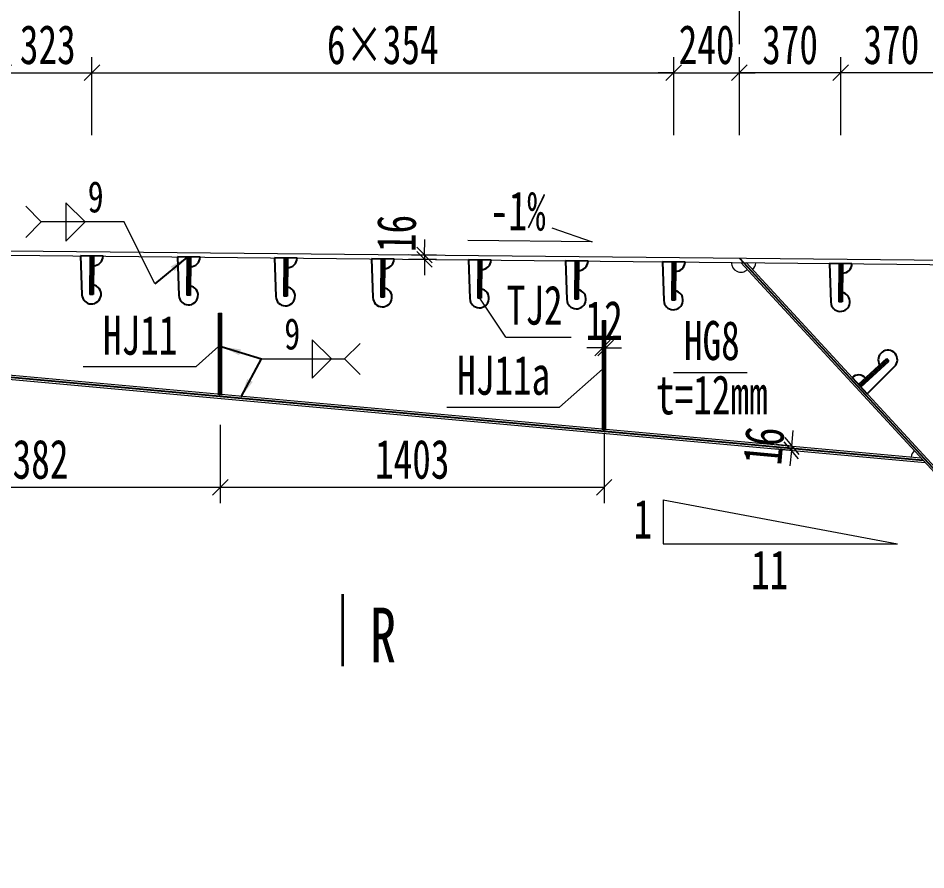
# Model space of a CAD drawing. Header units: millimetres. Extents: x 44597 to 300567, y -113054 to 73044.
# Drawn here: x 141335 to 144652, y -93110 to -89996 of the extents above; entities that cross this region are included whole.
import ezdxf
from ezdxf.enums import TextEntityAlignment as Align

# ---------------------------------------------------------------- set-up
doc = ezdxf.new("R2010")
doc.units = ezdxf.units.MM
doc.layers.get('Defpoints').update_dxf_attribs({"color": 8})
for name, color, linetype, lineweight in [('Dim', 4, 'Continuous', 15), ('文字', 7, 'Continuous', 15), ('粗线', 3, 'Continuous', 35), ('细实线', 4, 'Continuous', 15), ('钢板粗线', 1, 'Continuous', 25), ('钢板细线', 6, 'Continuous', 15)]:
    doc.layers.add(name, color=color, linetype=linetype, lineweight=lineweight)
doc.layers.add('Text', color=4, linetype='Continuous')
doc.styles.add('111', font='', dxfattribs={"width": 0.7})
doc.styles.add('BM_Dim', font='', dxfattribs={"width": 0.85})
doc.styles.add('SMEDI', font='', dxfattribs={"width": 0.75})
doc.styles.get("Standard").update_dxf_attribs({"font": ''})
doc.styles.get('111').set_extended_font_data('仿宋_GB2312')
doc.styles.get('BM_Dim').set_extended_font_data('仿宋_GB2312')
doc.styles.get('SMEDI').set_extended_font_data('仿宋_GB2312')
doc.styles.get('Standard').set_extended_font_data('仿宋_GB2312')
doc.dimstyles.new('200', dxfattribs={"dimscale": 0, "dimtxt": 2.5, "dimasz": 1, "dimexe": 1, "dimexo": 1, "dimgap": 0.6, "dimtad": 1, "dimdec": 0, "dimdsep": 46, "dimtxsty": '111', "dimblk": 'OBLIQUE', "dimcen": 0, "dimclrd": 4, "dimclre": 4, "dimclrt": 4, "dimadec": 1, "dimazin": 2, "dimtfac": 1, "dimtdec": 0, "dimtix": 1, "dimtmove": 2, "dimatfit": 3, "dimfxl": 4, "dimfxlon": 1, "dimtolj": 1, "dimlwd": -1, "dimlwe": -1, "dimarcsym": 0})
doc.dimstyles.new('MSteel_1.0_1.0', dxfattribs={"dimtxt": 3, "dimasz": 1.2, "dimexe": 1, "dimexo": 1, "dimgap": 1, "dimtad": 3, "dimtoh": 1, "dimdec": 0, "dimzin": 0, "dimdsep": 46, "dimtxsty": 'Standard', "dimblk": 'ARCHTICK', "dimcen": 0.09, "dimclrd": 3, "dimclre": 3, "dimadec": 0, "dimazin": 0, "dimtfac": 1, "dimtdec": 4, "dimtofl": 0, "dimtmove": 0, "dimatfit": 3, "dimfxl": 1, "dimtolj": 1, "dimtzin": 0, "dimarcsym": 0})

# ---------------------------------------------------------------- blocks, each defined once
blk = doc.blocks.new('_Oblique')
at = {"color": 0, "linetype": 'ByBlock', "lineweight": -2}
blk.add_line((-0.5, -0.5), (0.5, 0.5), dxfattribs=at)
blk = doc.blocks.new('*D2965')
at = {"layer": 'Defpoints', "color": 0, "transparency": 16777216}
for p in [(143970.5, -89862.1), (140690.2, -90848.8), (143970.5, -90873.7)]:
    blk.add_point(p, dxfattribs=at)
at = {"layer": '细实线', "color": 4, "transparency": 16777216}
for p, q in [((140690.2, -90090.6), (140690.2, -89804.9)), ((143970.5, -90090.6), (143970.5, -89804.9)), ((140690.2, -89862.1), (143970.5, -89862.1))]:
    blk.add_line(p, q, dxfattribs=at)
at = {"layer": '细实线', "color": 4, "transparency": 16777216, "xscale": 57.14285714285715, "yscale": 57.14285714285715, "zscale": 57.14285714285715, "rotation": 180}
blk.add_blockref('_Oblique', (140690.2, -89862.1), dxfattribs=at)
at = {"layer": '细实线', "color": 4, "transparency": 16777216, "xscale": 57.14285714285715, "yscale": 57.14285714285715, "zscale": 57.14285714285715}
blk.add_blockref('_Oblique', (143970.5, -89862.1), dxfattribs=at)
at = {"layer": '细实线', "color": 4, "transparency": 16777216, "insert": (142330.3, -89759.8), "char_height": 142.86, "attachment_point": 5, "style": '111'}
blk.add_mtext('\\A1;3280', dxfattribs=at)
blk = doc.blocks.new('*D2966')
at = {"layer": 'Defpoints', "color": 0, "transparency": 16777216}
for p in [(152358.4, -89862.1), (152358.4, -90847.4), (143970.5, -90873.7)]:
    blk.add_point(p, dxfattribs=at)
at = {"layer": '细实线', "color": 4, "transparency": 16777216}
for p, q in [((143970.5, -90090.6), (143970.5, -89804.9)), ((152358.4, -90090.6), (152358.4, -89804.9)), ((143970.5, -89862.1), (152358.4, -89862.1))]:
    blk.add_line(p, q, dxfattribs=at)
at = {"layer": '细实线', "color": 4, "transparency": 16777216, "xscale": 57.14285714285715, "yscale": 57.14285714285715, "zscale": 57.14285714285715, "rotation": 180}
blk.add_blockref('_Oblique', (143970.5, -89862.1), dxfattribs=at)
at = {"layer": '细实线', "color": 4, "transparency": 16777216, "xscale": 57.14285714285715, "yscale": 57.14285714285715, "zscale": 57.14285714285715}
blk.add_blockref('_Oblique', (152358.4, -89862.1), dxfattribs=at)
at = {"layer": '细实线', "color": 4, "transparency": 16777216, "insert": (148164.5, -89759.8), "char_height": 142.86, "attachment_point": 5, "style": '111'}
blk.add_mtext('\\A1;8388', dxfattribs=at)
blk = doc.blocks.new('*D2967')
at = {"layer": 'Defpoints', "color": 0, "transparency": 16777216}
for p in [(140691.6, -91299.9), (142073.5, -91368.7), (140691.6, -91712)]:
    blk.add_point(p, dxfattribs=at)
at = {"layer": '细实线', "color": 4, "transparency": 16777216}
for p, q in [((140691.6, -91483.4), (140691.6, -91769.1)), ((142073.5, -91483.4), (142073.5, -91769.1)), ((142073.5, -91712), (140691.6, -91712))]:
    blk.add_line(p, q, dxfattribs=at)
at = {"layer": '细实线', "color": 4, "transparency": 16777216, "xscale": 57.14285714285715, "yscale": 57.14285714285715, "zscale": 57.14285714285715, "rotation": 180}
blk.add_blockref('_Oblique', (140691.6, -91712), dxfattribs=at)
at = {"layer": '细实线', "color": 4, "transparency": 16777216, "xscale": 57.14285714285715, "yscale": 57.14285714285715, "zscale": 57.14285714285715}
blk.add_blockref('_Oblique', (142073.5, -91712), dxfattribs=at)
at = {"layer": '细实线', "color": 4, "transparency": 16777216, "insert": (141382.6, -91609.7), "char_height": 142.86, "attachment_point": 5, "style": '111'}
blk.add_mtext('\\A1;1382', dxfattribs=at)
blk = doc.blocks.new('_ArchTick')
at = {"color": 0, "linetype": 'ByBlock', "const_width": 0.15}
blk.add_lwpolyline([(-0.5, -0.5), (0.5, 0.5)], dxfattribs=at)
blk = doc.blocks.new('角焊缝1')
at = {"layer": 'Dim'}
blk.add_line((-3101.175, 370.223), (-3106.48, 370.223), dxfattribs=at)
blk.add_lwpolyline([(-3107.48, 369.223), (-3106.48, 370.223), (-3107.48, 371.223)], dxfattribs=at)
blk.add_lwpolyline([(-3104.907, 371.455), (-3104.907, 368.992), (-3103.675, 370.223)], close=True, dxfattribs=at)
blk = doc.blocks.new('角焊缝2')
at = {"layer": 'Dim'}
blk.add_line((-3138.009, 370.223), (-3132.704, 370.223), dxfattribs=at)
blk.add_lwpolyline([(-3134.754, 371.455), (-3134.754, 368.992), (-3133.523, 370.223)], close=True, dxfattribs=at)
blk.add_lwpolyline([(-3131.704, 369.223), (-3132.704, 370.223), (-3131.704, 371.223)], dxfattribs=at)
blk = doc.blocks.new('*D2971')
at = {"layer": 'Defpoints', "color": 0, "transparency": 16777216}
for p in [(142073.5, -91368.7), (143476.2, -91455.1), (142073.5, -91712)]:
    blk.add_point(p, dxfattribs=at)
at = {"layer": '细实线', "color": 4, "transparency": 16777216}
for p, q in [((142073.5, -91483.4), (142073.5, -91769.1)), ((143476.2, -91512.3), (143476.2, -91769.1)), ((143476.2, -91712), (142073.5, -91712))]:
    blk.add_line(p, q, dxfattribs=at)
at = {"layer": '细实线', "color": 4, "transparency": 16777216, "xscale": 57.14285714285715, "yscale": 57.14285714285715, "zscale": 57.14285714285715, "rotation": 180}
blk.add_blockref('_Oblique', (142073.5, -91712), dxfattribs=at)
at = {"layer": '细实线', "color": 4, "transparency": 16777216, "xscale": 57.14285714285715, "yscale": 57.14285714285715, "zscale": 57.14285714285715}
blk.add_blockref('_Oblique', (143476.2, -91712), dxfattribs=at)
at = {"layer": '细实线', "color": 4, "transparency": 16777216, "insert": (142774.9, -91609.7), "char_height": 142.86, "attachment_point": 5, "style": '111'}
blk.add_mtext('\\A1;1403', dxfattribs=at)
blk = doc.blocks.new('*D2972')
at = {"layer": 'Defpoints', "color": 0, "transparency": 16777216}
for p in [(143482.2, -91201.6), (143470.2, -91235.3), (143482.2, -91235.3)]:
    blk.add_point(p, dxfattribs=at)
at = {"layer": '细实线', "color": 4, "transparency": 16777216}
for p, q in [((143470.2, -91201.6), (143470.2, -91144.5)), ((143482.2, -91201.6), (143482.2, -91144.5)), ((143470.2, -91201.6), (143413.1, -91201.6)), ((143470.2, -91201.6), (143482.2, -91201.6)), ((143482.2, -91201.6), (143539.4, -91201.6))]:
    blk.add_line(p, q, dxfattribs=at)
at = {"layer": '细实线', "color": 4, "transparency": 16777216, "xscale": 57.14285714285715, "yscale": 57.14285714285715, "zscale": 57.14285714285715}
blk.add_blockref('_Oblique', (143470.2, -91201.6), dxfattribs=at)
at = {"layer": '细实线', "color": 4, "transparency": 16777216, "xscale": 57.14285714285715, "yscale": 57.14285714285715, "zscale": 57.14285714285715, "rotation": 180}
blk.add_blockref('_Oblique', (143482.2, -91201.6), dxfattribs=at)
at = {"layer": '细实线', "color": 4, "transparency": 16777216, "insert": (143476.2, -91100.9), "char_height": 142.86, "attachment_point": 5, "style": '111'}
blk.add_mtext('\\A1;12', dxfattribs=at)
blk = doc.blocks.new('12-140加劲 有过焊孔')
at = {"layer": 'Defpoints'}
blk.add_line((0, 0), (0, 140), dxfattribs=at)
at = {"layer": '钢板粗线', "color": 7}
for p, q in [((-6, 0), (-6, 140)), ((-6, 140), (6, 140)), ((6, 0), (6, 140)), ((41, 0), (35, 141.5)), ((-41, 0), (41, 0))]:
    blk.add_line(p, q, dxfattribs=at)
for centre, start, end in [((0, 140), 2.441, 260.1291), ((-6, 0), 90, 180)]:
    blk.add_arc(centre, 35, start, end, dxfattribs=at)
blk = doc.blocks.new('*D2976')
at = {"layer": 'Defpoints', "color": 0, "transparency": 16777216}
for p in [(143730.7, -90195.9), (141604.2, -90531.4), (143730.7, -90754.5)]:
    blk.add_point(p, dxfattribs=at)
at = {"layer": '细实线', "color": 4, "transparency": 16777216}
for p, q in [((141604.2, -90424.5), (141604.2, -90138.8)), ((143730.7, -90424.5), (143730.7, -90138.8)), ((141604.2, -90195.9), (143730.7, -90195.9))]:
    blk.add_line(p, q, dxfattribs=at)
at = {"layer": '细实线', "color": 4, "transparency": 16777216, "xscale": 57.14285714285715, "yscale": 57.14285714285715, "zscale": 57.14285714285715, "rotation": 180}
blk.add_blockref('_Oblique', (141604.2, -90195.9), dxfattribs=at)
at = {"layer": '细实线', "color": 4, "transparency": 16777216, "xscale": 57.14285714285715, "yscale": 57.14285714285715, "zscale": 57.14285714285715}
blk.add_blockref('_Oblique', (143730.7, -90195.9), dxfattribs=at)
at = {"layer": '细实线', "color": 4, "transparency": 16777216, "insert": (142667.4, -90093.7), "char_height": 142.86, "attachment_point": 5, "style": '111'}
blk.add_mtext('\\A1;6×354', dxfattribs=at)
blk = doc.blocks.new('*D2977')
at = {"layer": 'Defpoints', "color": 0, "transparency": 16777216}
for p in [(143970.5, -90195.9), (143970.5, -90873.7), (143730.7, -90887.3)]:
    blk.add_point(p, dxfattribs=at)
at = {"layer": '细实线', "color": 4, "transparency": 16777216}
for p, q in [((143730.7, -90424.5), (143730.7, -90138.8)), ((143970.5, -90424.5), (143970.5, -90138.8)), ((143730.7, -90195.9), (143673.5, -90195.9)), ((143730.7, -90195.9), (143970.5, -90195.9)), ((143970.5, -90195.9), (144027.7, -90195.9))]:
    blk.add_line(p, q, dxfattribs=at)
at = {"layer": '细实线', "color": 4, "transparency": 16777216, "xscale": 57.14285714285715, "yscale": 57.14285714285715, "zscale": 57.14285714285715}
blk.add_blockref('_Oblique', (143730.7, -90195.9), dxfattribs=at)
at = {"layer": '细实线', "color": 4, "transparency": 16777216, "xscale": 57.14285714285715, "yscale": 57.14285714285715, "zscale": 57.14285714285715, "rotation": 180}
blk.add_blockref('_Oblique', (143970.5, -90195.9), dxfattribs=at)
at = {"layer": '细实线', "color": 4, "transparency": 16777216, "insert": (143850.6, -90093.7), "char_height": 142.86, "attachment_point": 5, "style": '111'}
blk.add_mtext('\\A1;240', dxfattribs=at)
blk = doc.blocks.new('*D2978')
at = {"layer": 'Defpoints', "color": 0, "transparency": 16777216}
for p in [(142819.9, -90878.1), (142921.1, -90879.2), (142921.2, -90863.2)]:
    blk.add_point(p, dxfattribs=at)
at = {"layer": '细实线', "color": 4, "transparency": 16777216}
for p, q in [((142820, -90862.1), (142820.6, -90805)), ((142863.9, -90878.6), (142762.7, -90877.6)), ((142864.1, -90862.6), (142762.9, -90861.6)), ((142819.9, -90878.1), (142819.3, -90935.3)), ((142820, -90862.1), (142819.9, -90878.1))]:
    blk.add_line(p, q, dxfattribs=at)
at = {"layer": '细实线', "color": 4, "transparency": 16777216, "xscale": 57.1428571428572, "yscale": 57.1428571428572, "zscale": 57.1428571428572}
for p, rotation in [((142819.9, -90878.1), 89.42629083929008), ((142820, -90862.1), 269.4262908392901)]:
    blk.add_blockref('_Oblique', p, dxfattribs=dict(at, rotation=rotation))
at = {"layer": '细实线', "color": 4, "transparency": 16777216, "insert": (142717.7, -90783.2), "char_height": 142.86, "attachment_point": 5, "rotation": 89.4263, "style": '111'}
blk.add_mtext('\\A1;16', dxfattribs=at)
blk = doc.blocks.new('14-160加劲 有过焊孔')
at = {"layer": 'Defpoints'}
blk.add_line((38609.4, 31489.3), (38609.4, 31629.3), dxfattribs=at)
at = {"layer": '钢板粗线', "color": 7}
for p, q in [((38603.4, 31489.3), (38603.4, 31629.3)), ((38603.4, 31629.3), (38615.4, 31629.3)), ((38615.4, 31489.3), (38615.4, 31629.3)), ((38650.4, 31489.3), (38644.3, 31630.8)), ((38568.4, 31489.3), (38650.4, 31489.3))]:
    blk.add_line(p, q, dxfattribs=at)
for centre, start, end in [((38609.4, 31629.3), 2.441, 260.1291), ((38603.4, 31489.3), 90, 180)]:
    blk.add_arc(centre, 35, start, end, dxfattribs=at)
blk = doc.blocks.new('*D2987')
at = {"layer": 'Defpoints', "color": 0, "transparency": 16777216}
for p in [(144160.4, -91576.5), (144191.4, -91579.3), (144192.8, -91563.4)]:
    blk.add_point(p, dxfattribs=at)
at = {"layer": '细实线', "color": 4, "transparency": 16777216}
for p, q in [((144161.8, -91560.6), (144167, -91503.7)), ((144160.4, -91576.5), (144103.5, -91571.3)), ((144161.8, -91560.6), (144104.9, -91555.4)), ((144160.4, -91576.5), (144155.2, -91633.4)), ((144161.8, -91560.6), (144160.4, -91576.5))]:
    blk.add_line(p, q, dxfattribs=at)
at = {"layer": '细实线', "color": 4, "transparency": 16777216, "xscale": 57.14285714285715, "yscale": 57.14285714285715, "zscale": 57.14285714285715}
for p, rotation in [((144160.4, -91576.5), 84.79551855718461), ((144161.8, -91560.6), 264.7955185571846)]:
    blk.add_blockref('_Oblique', p, dxfattribs=dict(at, rotation=rotation))
at = {"layer": '细实线', "color": 4, "transparency": 16777216, "insert": (144059.3, -91559.3), "char_height": 142.86, "attachment_point": 5, "rotation": 84.7955, "style": '111'}
blk.add_mtext('\\A1;16', dxfattribs=at)
blk = doc.blocks.new('*D2991')
at = {"layer": 'Defpoints', "color": 0, "transparency": 16777216}
for p in [(141604.2, -90195.9), (141281.6, -90766.7), (141604.2, -90807.1)]:
    blk.add_point(p, dxfattribs=at)
at = {"layer": '细实线', "color": 4, "transparency": 16777216}
for p, q in [((141281.6, -90424.5), (141281.6, -90138.8)), ((141604.2, -90424.5), (141604.2, -90138.8)), ((141281.6, -90195.9), (141604.2, -90195.9))]:
    blk.add_line(p, q, dxfattribs=at)
at = {"layer": '细实线', "color": 4, "transparency": 16777216, "xscale": 57.14285714285715, "yscale": 57.14285714285715, "zscale": 57.14285714285715, "rotation": 180}
blk.add_blockref('_Oblique', (141281.6, -90195.9), dxfattribs=at)
at = {"layer": '细实线', "color": 4, "transparency": 16777216, "xscale": 57.14285714285715, "yscale": 57.14285714285715, "zscale": 57.14285714285715}
blk.add_blockref('_Oblique', (141604.2, -90195.9), dxfattribs=at)
at = {"layer": '细实线', "color": 4, "transparency": 16777216, "insert": (141442.9, -90093.7), "char_height": 142.86, "attachment_point": 5, "style": '111'}
blk.add_mtext('\\A1;323', dxfattribs=at)
blk = doc.blocks.new('*D2992')
at = {"layer": 'Defpoints', "color": 0, "transparency": 16777216}
for p in [(152358.4, -89566), (140690.2, -90845.3), (152358.4, -90880)]:
    blk.add_point(p, dxfattribs=at)
at = {"layer": '细实线', "color": 4, "transparency": 16777216}
for p, q in [((140690.2, -89794.5), (140690.2, -89508.8)), ((152358.4, -89794.5), (152358.4, -89508.8)), ((140690.2, -89566), (152358.4, -89566))]:
    blk.add_line(p, q, dxfattribs=at)
at = {"layer": '细实线', "color": 4, "transparency": 16777216, "xscale": 57.14285714285715, "yscale": 57.14285714285715, "zscale": 57.14285714285715, "rotation": 180}
blk.add_blockref('_Oblique', (140690.2, -89566), dxfattribs=at)
at = {"layer": '细实线', "color": 4, "transparency": 16777216, "xscale": 57.14285714285715, "yscale": 57.14285714285715, "zscale": 57.14285714285715}
blk.add_blockref('_Oblique', (152358.4, -89566), dxfattribs=at)
at = {"layer": '细实线', "color": 4, "transparency": 16777216, "insert": (146524.3, -89463.7), "char_height": 142.86, "attachment_point": 5, "style": '111'}
blk.add_mtext('\\A1;11668', dxfattribs=at)
blk = doc.blocks.new('*D3000')
at = {"layer": 'Defpoints', "color": 0, "transparency": 16777216}
for p in [(144340.8, -90195.9), (144340.8, -90858), (144711, -90855.2)]:
    blk.add_point(p, dxfattribs=at)
at = {"layer": '细实线', "color": 4, "transparency": 16777216}
for p, q in [((144340.8, -90424.5), (144340.8, -90138.8)), ((144711, -90424.5), (144711, -90138.8)), ((144711, -90195.9), (144340.8, -90195.9))]:
    blk.add_line(p, q, dxfattribs=at)
at = {"layer": '细实线', "color": 4, "transparency": 16777216, "xscale": 57.14285714285715, "yscale": 57.14285714285715, "zscale": 57.14285714285715, "rotation": 180}
blk.add_blockref('_Oblique', (144340.8, -90195.9), dxfattribs=at)
at = {"layer": '细实线', "color": 4, "transparency": 16777216, "xscale": 57.14285714285715, "yscale": 57.14285714285715, "zscale": 57.14285714285715}
blk.add_blockref('_Oblique', (144711, -90195.9), dxfattribs=at)
at = {"layer": '细实线', "color": 4, "transparency": 16777216, "insert": (144525.9, -90093.7), "char_height": 142.86, "attachment_point": 5, "style": '111'}
blk.add_mtext('\\A1;370', dxfattribs=at)
blk = doc.blocks.new('*D3001')
at = {"layer": 'Defpoints', "color": 0, "transparency": 16777216}
for p in [(143970.5, -90195.9), (143970.5, -90873.7), (144340.8, -90858)]:
    blk.add_point(p, dxfattribs=at)
at = {"layer": '细实线', "color": 4, "transparency": 16777216}
for p, q in [((143970.5, -90424.5), (143970.5, -90138.8)), ((144340.8, -90424.5), (144340.8, -90138.8)), ((144340.8, -90195.9), (143970.5, -90195.9))]:
    blk.add_line(p, q, dxfattribs=at)
at = {"layer": '细实线', "color": 4, "transparency": 16777216, "xscale": 57.14285714285715, "yscale": 57.14285714285715, "zscale": 57.14285714285715, "rotation": 180}
blk.add_blockref('_Oblique', (143970.5, -90195.9), dxfattribs=at)
at = {"layer": '细实线', "color": 4, "transparency": 16777216, "xscale": 57.14285714285715, "yscale": 57.14285714285715, "zscale": 57.14285714285715}
blk.add_blockref('_Oblique', (144340.8, -90195.9), dxfattribs=at)
at = {"layer": '细实线', "color": 4, "transparency": 16777216, "insert": (144155.7, -90093.7), "char_height": 142.86, "attachment_point": 5, "style": '111'}
blk.add_mtext('\\A1;370', dxfattribs=at)

msp = doc.modelspace()

# ---------------------------------------------------------------- linework, layer by layer
at = {"layer": 'Defpoints'}
for p, q in [((143970.5, -90873.7), (146030.6, -93110.1)), ((142073.5, -91374.3), (142073.5, -91074.3)), ((143476.2, -91502.1), (143476.2, -91102.1)), ((140740.2, -91256.9), (144641.4, -91612.3))]:
    msp.add_line(p, q, dxfattribs=at)
at = {"layer": '粗线'}
msp.add_line((142521.8, -92365.7), (142521.8, -92102.4), dxfattribs=at)
at = {"layer": '细实线', "color": 8}
msp.add_line((141833.7, -90966.9), (141722.6, -90741.2), dxfattribs=at)
at = {"layer": '细实线'}
for p, q in [((143285.5, -90762.4), (143432.3, -90813.7)), ((143432.3, -90813.7), (142977.6, -90809.2)), ((143117.4, -91162.6), (143019.9, -91015.7)), ((143117.4, -91162.6), (143355.3, -91162.6)), ((141984.9, -91270.1), (142067.5, -91196.6)), ((141572.9, -91270.1), (141984.9, -91270.1)), ((143313.4, -91419), (143470.2, -91279.4)), ((143730.2, -91292.1), (143998.9, -91292.1)), ((142901.4, -91419), (143313.4, -91419)), ((143692.3, -91757.6), (144547.8, -91917.6)), ((143692.3, -91757.6), (143692.3, -91917.6)), ((143692.3, -91917.6), (144547.8, -91917.6))]:
    msp.add_line(p, q, dxfattribs=at)
at = {"layer": '钢板细线'}
for p, q in [((143975.8, -90889.7), (146021.1, -93110.1)), ((143995, -90889.9), (146040.1, -93110.1)), ((142067.5, -91373.8), (142067.5, -91074.3)), ((142067.5, -91074.3), (142079.5, -91074.3)), ((142079.5, -91374.8), (142079.5, -91074.3)), ((143470.2, -91501.5), (143470.2, -91102.1)), ((143470.2, -91102.1), (143482.2, -91102.1)), ((143482.2, -91502.6), (143482.2, -91102.1)), ((140752.2, -91250), (144633.3, -91603.5)), ((140752.2, -91266.1), (144649.5, -91621.1))]:
    msp.add_line(p, q, dxfattribs=at)
for points in [[(140690.2, -90840.8), (148158.4, -90915.6), (152996.5, -90843)], [(140690.2, -90856.8), (148158.4, -90931.6), (152996.5, -90859)]]:
    msp.add_lwpolyline(points, dxfattribs=at)
for centre, start, end in [((143975.8, -90889.7), 179.4263, 312.3094), ((143995, -90889.9), 312.3094, 359.4263), ((144633.3, -91603.5), 132.6489, 174.8359)]:
    msp.add_arc(centre, 35, start, end, dxfattribs=at)

# ---------------------------------------------------------------- block references
at = {"layer": '细实线', "color": 8, "xscale": 57.1428571428572, "yscale": 57.1428571428572, "zscale": 57.1428571428572}
for name, p in [('角焊缝1', (318932.6, -111896.8)), ('角焊缝2', (321538.6, -112397.8))]:
    msp.add_blockref(name, p, dxfattribs=at)
at = {"layer": '细实线', "rotation": 179.4262908401}
for p in [(141604.2, -90866), (141958.6, -90869.5), (142313, -90873.1), (142667.4, -90876.6), (143021.8, -90880.2), (143376.2, -90883.7), (143730.7, -90887.3), (144340.8, -90893.4)]:
    msp.add_blockref('12-140加劲 有过焊孔', p, dxfattribs=at)
at = {"layer": '钢板细线', "rotation": 312.6489191297557}
msp.add_blockref('14-160加劲 有过焊孔', (95090.7, -84276.3), dxfattribs=at)

# ---------------------------------------------------------------- texts
at = {"layer": 'Text', "style": 'SMEDI', "width": 0.75}
for p in [(141589, -90649.2), (142307.3, -91150.2)]:
    msp.add_text('9', height=114.3, dxfattribs=at).set_placement(p, align=Align.MIDDLE_LEFT)
at = {"layer": '文字', "style": 'BM_Dim', "width": 0.7}
msp.add_text('-1%', height=142.86, rotation=359.4263, dxfattribs=at).set_placement((143159.7, -90814.5), align=Align.BOTTOM_CENTER)
for s, height, p in [('TJ2', 142.86, (143222.3, -91159.5)), ('HJ11', 142.86, (141780.5, -91269.5)), ('HG8', 142.86, (143869.7, -91289)), ('HJ11a', 142.86, (143109, -91415.9)), ('t=12mm', 142.86, (143869.7, -91487.4)), ('1', 142.9, (143617.3, -91941.6)), ('11', 142.86, (144080.9, -92126.8))]:
    msp.add_text(s, height=height, dxfattribs=at).set_placement(p, align=Align.BOTTOM_CENTER)
msp.add_text('R', height=200, dxfattribs=at).set_placement((142668.5, -92351.4), align=Align.CENTER)

# ---------------------------------------------------------------- dimensions: what is measured, and where the dimension line sits
at = {"layer": '细实线'}
for base, p1, p2, override, picture, middle in [((152358.4, -89566), (140690.2, -90845.3), (152358.4, -90880), {"dimscale": 57.142857, "dimtxsty": '111', "dimblk": 'Oblique'}, '*D2992', (146524.3, -89463.7)), ((143970.5, -89862.1), (140690.2, -90848.8), (143970.5, -90873.7), {"dimscale": 57.142857, "dimtxsty": '111', "dimblk": 'Oblique'}, '*D2965', (142330.3, -89759.8)), ((152358.4, -89862.1), (143970.5, -90873.7), (152358.4, -90847.4), {"dimscale": 57.142857, "dimtxsty": '111', "dimblk": 'Oblique'}, '*D2966', (148164.5, -89759.8)), ((141604.2, -90195.9), (141281.6, -90766.7), (141604.2, -90807.1), {"dimscale": 57.142857, "dimblk": 'Oblique'}, '*D2991', (141442.9, -90093.7)), ((143970.5, -90195.9), (143730.7, -90887.3), (143970.5, -90873.7), {"dimscale": 57.142857, "dimblk": 'Oblique'}, '*D2977', (143850.6, -90093.7)), ((143970.5, -90195.9), (144340.8, -90858), (143970.5, -90873.7), {"dimscale": 57.142857, "dimblk": 'Oblique'}, '*D3001', (144155.7, -90093.7)), ((144340.8, -90195.9), (144711, -90855.2), (144340.8, -90858), {"dimscale": 57.142857, "dimblk": 'Oblique'}, '*D3000', (144525.9, -90093.7)), ((140691.6, -91712), (142073.5, -91368.7), (140691.6, -91299.9), {"dimscale": 57.142857, "dimblk": 'Oblique'}, '*D2967', (141382.6, -91609.7)), ((142073.5, -91712), (143476.2, -91455.1), (142073.5, -91368.7), {"dimscale": 57.142857, "dimblk": 'Oblique'}, '*D2971', (142774.9, -91609.7))]:
    dim = msp.add_linear_dim(base=base, p1=p1, p2=p2, dimstyle='200', override=override, dxfattribs=at)
    dim.commit()
    dim.dimension.update_dxf_attribs({"geometry": picture, "text_midpoint": middle})
dim = msp.add_linear_dim(base=(143730.7, -90195.9), p1=(141604.2, -90531.4), p2=(143730.7, -90754.5), text='6×354', dimstyle='200', override={"dimscale": 57.142857, "dimtxsty": '111', "dimblk": 'Oblique'}, dxfattribs=at)
dim.commit()
dim.dimension.update_dxf_attribs({"geometry": '*D2976', "text_midpoint": (142667.4, -90093.7)})
dim = msp.add_linear_dim(base=(142819.9, -90878.1), p1=(142921.2, -90863.2), p2=(142921.1, -90879.2), angle=269.4263, dimstyle='200', override={"dimscale": 57.142857}, dxfattribs=at)
dim.commit()
dim.dimension.update_dxf_attribs({"geometry": '*D2978', "text_midpoint": (142717.7, -90783.2), "dimtype": 161})
for p1, p2, distance, picture, middle in [((143470.2, -91235.3), (143482.2, -91235.3), 33.6, '*D2972', (143476.2, -91100.9)), ((144192.8, -91563.4), (144191.4, -91579.3), -31.1, '*D2987', (144059.3, -91559.3))]:
    dim = msp.add_aligned_dim(p1=p1, p2=p2, distance=distance, dimstyle='200', override={"dimscale": 57.142857, "dimblk": 'Oblique'}, dxfattribs=at)
    dim.commit()
    dim.dimension.update_dxf_attribs({"geometry": picture, "text_midpoint": middle})

# ---------------------------------------------------------------- leaders
at = {"layer": 'Dim'}
for points in [[(141952.6, -90869.5), (141833.7, -90966.9)], [(142080.1, -91197.7), (142223.8, -91242.2)], [(142149.6, -91381.2), (142223.8, -91242.2)]]:
    msp.add_leader(points, dimstyle='MSteel_1.0_1.0', override={"dimscale": 57.142857, "dimclrd": 256}, dxfattribs=at)

doc.saveas('drawing.dxf')
